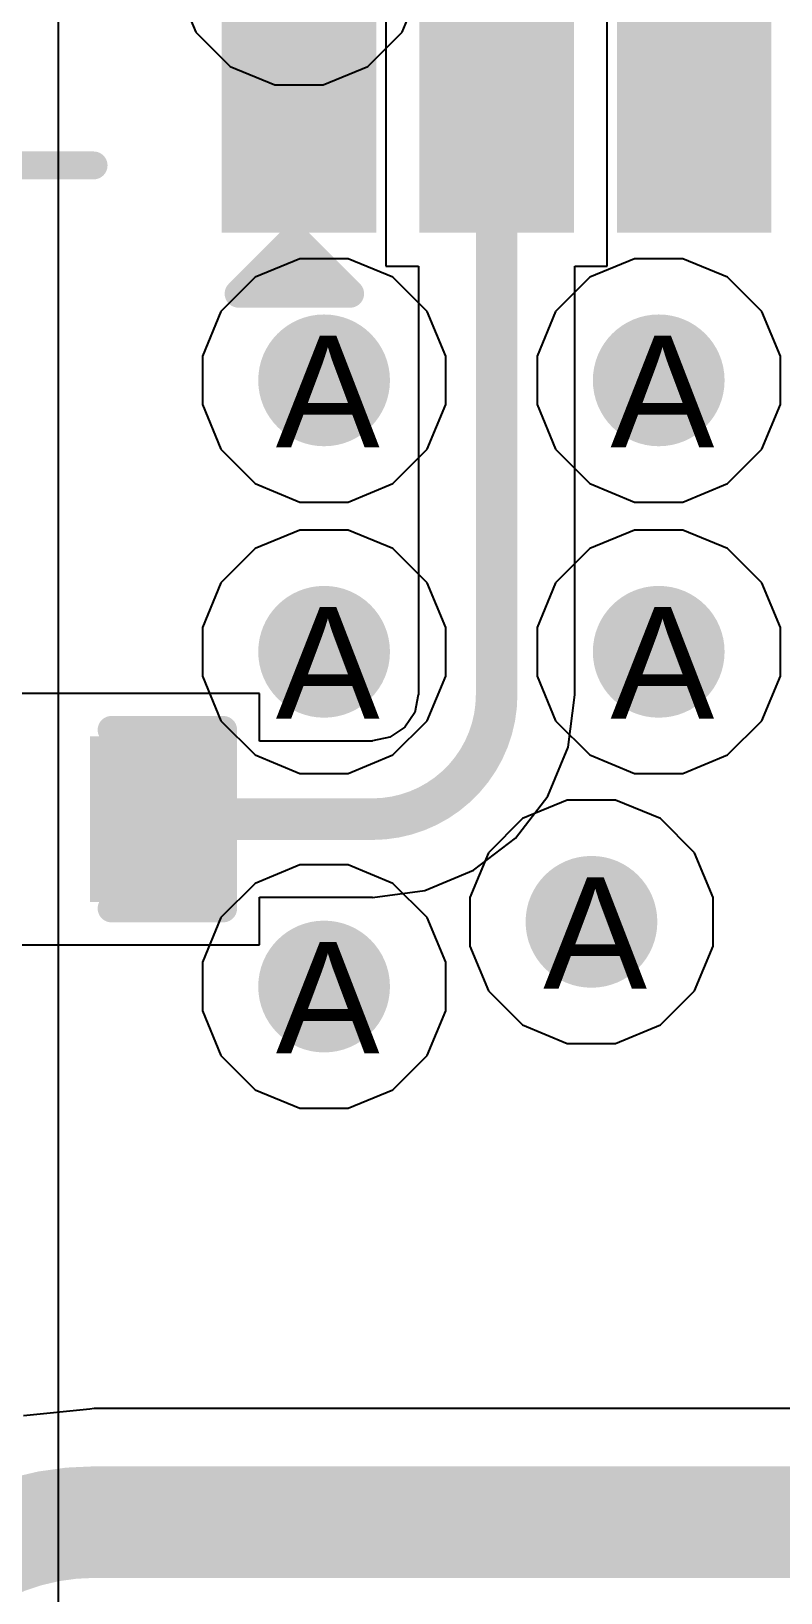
# Model space of a CAD drawing. Header units: inches. Extents: x 0 to 5271, y 0 to 5417.
# Drawn here: x 9.13 to 12.54, y 22.72 to 29.83 of the extents above; entities that cross this region are included whole.
import ezdxf

# ---------------------------------------------------------------- set-up
doc = ezdxf.new("R2010")
doc.units = ezdxf.units.IN
for name, color, linetype in [('Bottom Layer', 5, 'Continuous'), ('Drill Drawing', 1, 'Continuous'), ('L2_GND1', 16, 'Continuous'), ('L3_SIG1', 76, 'Continuous'), ('L4_PWR', 90, 'Continuous'), ('L5_GND2', 156, 'Continuous'), ('L6_SIG2', 130, 'Continuous'), ('L7_GND3', 216, 'Continuous'), ('Top Layer', 1, 'Continuous'), ('Top Overlay', 2, 'Continuous'), ('Top Paste', 8, 'Continuous'), ('Top Solder', 216, 'Continuous'), ('Via Holes', 16, 'Continuous')]:
    doc.layers.add(name, color=color, linetype=linetype)
doc.styles.add('Arial', font='', dxfattribs={"height": 0.2})
doc.styles.get('Arial').set_extended_font_data('Arial')

# ---------------------------------------------------------------- blocks, each defined once
blk = doc.blocks.new('AP6256__420')
at = {"layer": 'Top Layer'}
for points in [[(-5.1249, 4.25), (-6.2499, 4.25), (-6.2499, 4.75), (-5.1249, 4.75)], [(-5.1249, 3.35), (-6.2499, 3.35), (-6.2499, 3.85), (-5.1249, 3.85)], [(-5.1249, 2.45), (-6.2499, 2.45), (-6.2499, 2.95), (-5.1249, 2.95)]]:
    blk.add_hatch(color=1, dxfattribs=at).paths.add_polyline_path(points)
at = {"layer": 'Top Overlay'}
blk.add_hatch(color=2, dxfattribs=at).paths.add_polyline_path([(-6.4263, 4.394), (-6.4263, 4.648), (-6.6803, 4.648), (-6.6803, 4.394)])
at = {"layer": 'Top Paste'}
for points in [[(-5.1249, 4.25), (-6.2499, 4.25), (-6.2499, 4.75), (-5.1249, 4.75)], [(-5.1249, 3.35), (-6.2499, 3.35), (-6.2499, 3.85), (-5.1249, 3.85)], [(-5.1249, 2.45), (-6.2499, 2.45), (-6.2499, 2.95), (-5.1249, 2.95)]]:
    blk.add_hatch(color=8, dxfattribs=at).paths.add_polyline_path(points)
at = {"layer": 'Top Solder'}
for points in [[(-5.0233, 4.1484), (-6.3515, 4.1484), (-6.3515, 4.8516), (-5.0233, 4.8516)], [(-5.0233, 3.2484), (-6.3515, 3.2484), (-6.3515, 3.9516), (-5.0233, 3.9516)], [(-5.0233, 2.3484), (-6.3515, 2.3484), (-6.3515, 3.0516), (-5.0233, 3.0516)]]:
    blk.add_hatch(color=216, dxfattribs=at).paths.add_polyline_path(points)
at = {"layer": 'Top Overlay'}
for points in [[(-6.0452, 6.0452, 0.127, 0.127, 0), (-6.0452, 5.4356, 0.127, 0.127, 0)], [(-6.6294, 4.7752, 0.127, 0.127, 0), (-6.6294, 4.2672, 0.127, 0.127, 0)], [(-6.6294, 4.7752, 0.127, 0.127, 0), (-6.3754, 4.5212, 0.127, 0.127, 0)], [(-6.3754, 4.5212, 0.127, 0.127, 0), (-6.6294, 4.2672, 0.127, 0.127, 0)]]:
    blk.add_lwpolyline(points, format="xyseb", dxfattribs=at)
for points in [[(-6.0769, 5.4356, 0.0635, 0.0635, 1), (-6.0134, 5.4356, 0.0635, 0.0635, 1)], [(-6.6611, 4.7752, 0.0635, 0.0635, 1), (-6.5976, 4.7752, 0.0635, 0.0635, 1)], [(-6.6611, 4.7752, 0.0635, 0.0635, 1), (-6.5976, 4.7752, 0.0635, 0.0635, 1)], [(-6.4071, 4.5212, 0.0635, 0.0635, 1), (-6.3436, 4.5212, 0.0635, 0.0635, 1)], [(-6.4071, 4.5212, 0.0635, 0.0635, 1), (-6.3436, 4.5212, 0.0635, 0.0635, 1)], [(-6.6611, 4.2672, 0.0635, 0.0635, 1), (-6.5976, 4.2672, 0.0635, 0.0635, 1)], [(-6.6611, 4.2672, 0.0635, 0.0635, 1), (-6.5976, 4.2672, 0.0635, 0.0635, 1)]]:
    blk.add_lwpolyline(points, format="xyseb", close=True, dxfattribs=at)
blk = doc.blocks.new('CAP_0402_630')
at = {"layer": 'Top Layer'}
for points in [[(-0.6985, -0.3175), (-0.6985, 0.3175), (-0.2413, 0.3175), (-0.2413, -0.3175)], [(0.2413, -0.3175), (0.2413, 0.3175), (0.6985, 0.3175), (0.6985, -0.3175)]]:
    blk.add_hatch(color=1, dxfattribs=at).paths.add_polyline_path(points)
at = {"layer": 'Top Paste'}
for points in [[(-0.6985, -0.3175), (-0.6985, 0.3175), (-0.2413, 0.3175), (-0.2413, -0.3175)], [(0.2413, -0.3175), (0.2413, 0.3175), (0.6985, 0.3175), (0.6985, -0.3175)]]:
    blk.add_hatch(color=8, dxfattribs=at).paths.add_polyline_path(points)
at = {"layer": 'Top Solder'}
for points in [[(-0.7585, -0.3775), (-0.7585, 0.3775), (-0.1813, 0.3775), (-0.1813, -0.3775)], [(0.1813, -0.3775), (0.1813, 0.3775), (0.7585, 0.3775), (0.7585, -0.3775)]]:
    blk.add_hatch(color=216, dxfattribs=at).paths.add_polyline_path(points)
at = {"layer": 'Top Overlay'}
for points in [[(-0.7874, 0.4064, 0.127, 0.127, 0), (-0.7874, -0.4064, 0.127, 0.127, 0)], [(-0.2794, 0.4064, 0.127, 0.127, 0), (-0.7874, 0.4064, 0.127, 0.127, 0)], [(0.7874, 0.4064, 0.127, 0.127, 0), (0.2794, 0.4064, 0.127, 0.127, 0)], [(0.7874, 0.4064, 0.127, 0.127, 0), (0.7874, -0.4064, 0.127, 0.127, 0)], [(-0.2794, -0.4064, 0.127, 0.127, 0), (-0.7874, -0.4064, 0.127, 0.127, 0)], [(0.7874, -0.4064, 0.127, 0.127, 0), (0.2794, -0.4064, 0.127, 0.127, 0)]]:
    blk.add_lwpolyline(points, format="xyseb", dxfattribs=at)
for points in [[(-0.8192, 0.4064, 0.0635, 0.0635, 1), (-0.7557, 0.4064, 0.0635, 0.0635, 1)], [(-0.8192, 0.4064, 0.0635, 0.0635, 1), (-0.7557, 0.4064, 0.0635, 0.0635, 1)], [(-0.3112, 0.4064, 0.0635, 0.0635, 1), (-0.2477, 0.4064, 0.0635, 0.0635, 1)], [(0.2476, 0.4064, 0.0635, 0.0635, 1), (0.3111, 0.4064, 0.0635, 0.0635, 1)], [(0.7556, 0.4064, 0.0635, 0.0635, 1), (0.8191, 0.4064, 0.0635, 0.0635, 1)], [(0.7556, 0.4064, 0.0635, 0.0635, 1), (0.8191, 0.4064, 0.0635, 0.0635, 1)], [(-0.8192, -0.4064, 0.0635, 0.0635, 1), (-0.7557, -0.4064, 0.0635, 0.0635, 1)], [(-0.8192, -0.4064, 0.0635, 0.0635, 1), (-0.7557, -0.4064, 0.0635, 0.0635, 1)], [(-0.3112, -0.4064, 0.0635, 0.0635, 1), (-0.2477, -0.4064, 0.0635, 0.0635, 1)], [(0.2476, -0.4064, 0.0635, 0.0635, 1), (0.3111, -0.4064, 0.0635, 0.0635, 1)], [(0.7556, -0.4064, 0.0635, 0.0635, 1), (0.8191, -0.4064, 0.0635, 0.0635, 1)], [(0.7556, -0.4064, 0.0635, 0.0635, 1), (0.8191, -0.4064, 0.0635, 0.0635, 1)]]:
    blk.add_lwpolyline(points, format="xyseb", close=True, dxfattribs=at)

msp = doc.modelspace()

# ---------------------------------------------------------------- hatches: boundary and pattern name
at = {"layer": 'Bottom Layer'}
h = msp.add_hatch(color=5, dxfattribs=at)
edge = h.paths.add_edge_path()
edge.add_arc((10.4602, 28.236), 0.3, 0, 360)
h = msp.add_hatch(color=5, dxfattribs=at)
edge = h.paths.add_edge_path()
edge.add_arc((11.9842, 28.236), 0.3, 0, 360)
h = msp.add_hatch(color=5, dxfattribs=at)
edge = h.paths.add_edge_path()
edge.add_arc((10.4602, 27.0002), 0.3, 0, 360)
h = msp.add_hatch(color=5, dxfattribs=at)
edge = h.paths.add_edge_path()
edge.add_arc((11.9842, 27.0002), 0.3, 0, 360)
h = msp.add_hatch(color=5, dxfattribs=at)
edge = h.paths.add_edge_path()
edge.add_arc((11.6779, 25.7708), 0.3, 0, 360)
h = msp.add_hatch(color=5, dxfattribs=at)
edge = h.paths.add_edge_path()
edge.add_arc((10.4602, 25.4762), 0.3, 0, 360)
at = {"layer": 'L2_GND1'}
h = msp.add_hatch(color=16, dxfattribs=at)
edge = h.paths.add_edge_path()
edge.add_arc((10.4602, 28.236), 0.3, 0, 360)
h = msp.add_hatch(color=16, dxfattribs=at)
edge = h.paths.add_edge_path()
edge.add_arc((11.9842, 28.236), 0.3, 0, 360)
h = msp.add_hatch(color=16, dxfattribs=at)
edge = h.paths.add_edge_path()
edge.add_arc((10.4602, 27.0002), 0.3, 0, 360)
h = msp.add_hatch(color=16, dxfattribs=at)
edge = h.paths.add_edge_path()
edge.add_arc((11.9842, 27.0002), 0.3, 0, 360)
h = msp.add_hatch(color=16, dxfattribs=at)
edge = h.paths.add_edge_path()
edge.add_arc((11.6779, 25.7708), 0.3, 0, 360)
h = msp.add_hatch(color=16, dxfattribs=at)
edge = h.paths.add_edge_path()
edge.add_arc((10.4602, 25.4762), 0.3, 0, 360)
at = {"layer": 'L3_SIG1'}
h = msp.add_hatch(color=76, dxfattribs=at)
edge = h.paths.add_edge_path()
edge.add_arc((10.4602, 28.236), 0.3, 0, 360)
h = msp.add_hatch(color=76, dxfattribs=at)
edge = h.paths.add_edge_path()
edge.add_arc((11.9842, 28.236), 0.3, 0, 360)
h = msp.add_hatch(color=76, dxfattribs=at)
edge = h.paths.add_edge_path()
edge.add_arc((10.4602, 27.0002), 0.3, 0, 360)
h = msp.add_hatch(color=76, dxfattribs=at)
edge = h.paths.add_edge_path()
edge.add_arc((11.9842, 27.0002), 0.3, 0, 360)
h = msp.add_hatch(color=76, dxfattribs=at)
edge = h.paths.add_edge_path()
edge.add_arc((11.6779, 25.7708), 0.3, 0, 360)
h = msp.add_hatch(color=76, dxfattribs=at)
edge = h.paths.add_edge_path()
edge.add_arc((10.4602, 25.4762), 0.3, 0, 360)
at = {"layer": 'L4_PWR'}
h = msp.add_hatch(color=90, dxfattribs=at)
edge = h.paths.add_edge_path()
edge.add_arc((10.4602, 28.236), 0.3, 0, 360)
h = msp.add_hatch(color=90, dxfattribs=at)
edge = h.paths.add_edge_path()
edge.add_arc((11.9842, 28.236), 0.3, 0, 360)
h = msp.add_hatch(color=90, dxfattribs=at)
edge = h.paths.add_edge_path()
edge.add_arc((10.4602, 27.0002), 0.3, 0, 360)
h = msp.add_hatch(color=90, dxfattribs=at)
edge = h.paths.add_edge_path()
edge.add_arc((11.9842, 27.0002), 0.3, 0, 360)
h = msp.add_hatch(color=90, dxfattribs=at)
edge = h.paths.add_edge_path()
edge.add_arc((11.6779, 25.7708), 0.3, 0, 360)
h = msp.add_hatch(color=90, dxfattribs=at)
edge = h.paths.add_edge_path()
edge.add_arc((10.4602, 25.4762), 0.3, 0, 360)
at = {"layer": 'L5_GND2'}
h = msp.add_hatch(color=156, dxfattribs=at)
edge = h.paths.add_edge_path()
edge.add_arc((10.4602, 28.236), 0.3, 0, 360)
h = msp.add_hatch(color=156, dxfattribs=at)
edge = h.paths.add_edge_path()
edge.add_arc((11.9842, 28.236), 0.3, 0, 360)
h = msp.add_hatch(color=156, dxfattribs=at)
edge = h.paths.add_edge_path()
edge.add_arc((10.4602, 27.0002), 0.3, 0, 360)
h = msp.add_hatch(color=156, dxfattribs=at)
edge = h.paths.add_edge_path()
edge.add_arc((11.9842, 27.0002), 0.3, 0, 360)
h = msp.add_hatch(color=156, dxfattribs=at)
edge = h.paths.add_edge_path()
edge.add_arc((11.6779, 25.7708), 0.3, 0, 360)
h = msp.add_hatch(color=156, dxfattribs=at)
edge = h.paths.add_edge_path()
edge.add_arc((10.4602, 25.4762), 0.3, 0, 360)
at = {"layer": 'L6_SIG2'}
h = msp.add_hatch(color=130, dxfattribs=at)
edge = h.paths.add_edge_path()
edge.add_arc((10.4602, 28.236), 0.3, 0, 360)
h = msp.add_hatch(color=130, dxfattribs=at)
edge = h.paths.add_edge_path()
edge.add_arc((11.9842, 28.236), 0.3, 0, 360)
h = msp.add_hatch(color=130, dxfattribs=at)
edge = h.paths.add_edge_path()
edge.add_arc((10.4602, 27.0002), 0.3, 0, 360)
h = msp.add_hatch(color=130, dxfattribs=at)
edge = h.paths.add_edge_path()
edge.add_arc((11.9842, 27.0002), 0.3, 0, 360)
h = msp.add_hatch(color=130, dxfattribs=at)
edge = h.paths.add_edge_path()
edge.add_arc((11.6779, 25.7708), 0.3, 0, 360)
h = msp.add_hatch(color=130, dxfattribs=at)
edge = h.paths.add_edge_path()
edge.add_arc((10.4602, 25.4762), 0.3, 0, 360)
at = {"layer": 'L7_GND3'}
h = msp.add_hatch(color=216, dxfattribs=at)
edge = h.paths.add_edge_path()
edge.add_arc((10.4602, 28.236), 0.3, 0, 360)
h = msp.add_hatch(color=216, dxfattribs=at)
edge = h.paths.add_edge_path()
edge.add_arc((11.9842, 28.236), 0.3, 0, 360)
h = msp.add_hatch(color=216, dxfattribs=at)
edge = h.paths.add_edge_path()
edge.add_arc((10.4602, 27.0002), 0.3, 0, 360)
h = msp.add_hatch(color=216, dxfattribs=at)
edge = h.paths.add_edge_path()
edge.add_arc((11.9842, 27.0002), 0.3, 0, 360)
h = msp.add_hatch(color=216, dxfattribs=at)
edge = h.paths.add_edge_path()
edge.add_arc((11.6779, 25.7708), 0.3, 0, 360)
h = msp.add_hatch(color=216, dxfattribs=at)
edge = h.paths.add_edge_path()
edge.add_arc((10.4602, 25.4762), 0.3, 0, 360)
at = {"layer": 'Top Layer'}
h = msp.add_hatch(color=1, dxfattribs=at)
edge = h.paths.add_edge_path()
edge.add_arc((10.4602, 28.236), 0.3, 0, 360)
h = msp.add_hatch(color=1, dxfattribs=at)
edge = h.paths.add_edge_path()
edge.add_arc((11.9842, 28.236), 0.3, 0, 360)
h = msp.add_hatch(color=1, dxfattribs=at)
edge = h.paths.add_edge_path()
edge.add_arc((10.4602, 27.0002), 0.3, 0, 360)
h = msp.add_hatch(color=1, dxfattribs=at)
edge = h.paths.add_edge_path()
edge.add_arc((11.9842, 27.0002), 0.3, 0, 360)
h = msp.add_hatch(color=1, dxfattribs=at)
edge = h.paths.add_edge_path()
edge.add_arc((11.6779, 25.7708), 0.3, 0, 360)
h = msp.add_hatch(color=1, dxfattribs=at)
edge = h.paths.add_edge_path()
edge.add_arc((10.4602, 25.4762), 0.3, 0, 360)
at = {"layer": 'Via Holes'}
h = msp.add_hatch(color=7, dxfattribs=at)
edge = h.paths.add_edge_path()
edge.add_arc((10.4602, 28.236), 0.15, 0, 360)
h = msp.add_hatch(color=7, dxfattribs=at)
edge = h.paths.add_edge_path()
edge.add_arc((11.9842, 28.236), 0.15, 0, 360)
h = msp.add_hatch(color=7, dxfattribs=at)
edge = h.paths.add_edge_path()
edge.add_arc((10.4602, 27.0002), 0.15, 0, 360)
h = msp.add_hatch(color=7, dxfattribs=at)
edge = h.paths.add_edge_path()
edge.add_arc((11.9842, 27.0002), 0.15, 0, 360)
h = msp.add_hatch(color=7, dxfattribs=at)
edge = h.paths.add_edge_path()
edge.add_arc((11.6779, 25.7708), 0.15, 0, 360)
h = msp.add_hatch(color=7, dxfattribs=at)
edge = h.paths.add_edge_path()
edge.add_arc((10.4602, 25.4762), 0.15, 0, 360)

# ---------------------------------------------------------------- linework, layer by layer
at = {"layer": 'L2_GND1'}
msp.add_line((9.2506, 20.8933), (9.2506, 30.2671), dxfattribs=at)
at = {"layer": 'L4_PWR'}
for p, q in [((9.792, 30.0246), (9.8764, 29.8209)), ((10.8157, 29.8209), (10.9, 30.0246)), ((9.8764, 29.8209), (10.0322, 29.6651)), ((10.6598, 29.6651), (10.8157, 29.8209)), ((10.0322, 29.6651), (10.2358, 29.5808)), ((10.4562, 29.5808), (10.6598, 29.6651)), ((10.2358, 29.5808), (10.4562, 29.5808)), ((10.35, 28.79), (10.1464, 28.7057)), ((10.5704, 28.79), (10.35, 28.79)), ((10.774, 28.7057), (10.5704, 28.79)), ((11.874, 28.79), (11.6704, 28.7057)), ((12.0944, 28.79), (11.874, 28.79)), ((12.298, 28.7057), (12.0944, 28.79)), ((10.1464, 28.7057), (9.9905, 28.5498)), ((10.9298, 28.5498), (10.774, 28.7057)), ((11.6704, 28.7057), (11.5145, 28.5498)), ((12.4538, 28.5498), (12.298, 28.7057)), ((9.9905, 28.5498), (9.9062, 28.3462)), ((11.0142, 28.3462), (10.9298, 28.5498)), ((11.5145, 28.5498), (11.4302, 28.3462)), ((12.5382, 28.3462), (12.4538, 28.5498)), ((9.9062, 28.3462), (9.9062, 28.1258)), ((11.0142, 28.1258), (11.0142, 28.3462)), ((11.4302, 28.3462), (11.4302, 28.1258)), ((12.5382, 28.1258), (12.5382, 28.3462)), ((9.9062, 28.1258), (9.9905, 27.9222)), ((10.9298, 27.9222), (11.0142, 28.1258)), ((11.4302, 28.1258), (11.5145, 27.9222)), ((12.4538, 27.9222), (12.5382, 28.1258)), ((9.9905, 27.9222), (10.1464, 27.7663)), ((10.774, 27.7663), (10.9298, 27.9222)), ((11.5145, 27.9222), (11.6704, 27.7663)), ((12.298, 27.7663), (12.4538, 27.9222)), ((10.1464, 27.7663), (10.35, 27.682)), ((10.5704, 27.682), (10.774, 27.7663)), ((11.6704, 27.7663), (11.874, 27.682)), ((12.0944, 27.682), (12.298, 27.7663)), ((10.35, 27.682), (10.5704, 27.682)), ((11.874, 27.682), (12.0944, 27.682)), ((10.35, 27.5542), (10.1464, 27.4699)), ((10.5704, 27.5542), (10.35, 27.5542)), ((10.774, 27.4699), (10.5704, 27.5542)), ((11.874, 27.5542), (11.6704, 27.4699)), ((12.0944, 27.5542), (11.874, 27.5542)), ((12.298, 27.4699), (12.0944, 27.5542)), ((10.1464, 27.4699), (9.9905, 27.314)), ((10.9298, 27.314), (10.774, 27.4699)), ((11.6704, 27.4699), (11.5145, 27.314)), ((12.4538, 27.314), (12.298, 27.4699)), ((9.9905, 27.314), (9.9062, 27.1104)), ((11.0142, 27.1104), (10.9298, 27.314)), ((11.5145, 27.314), (11.4302, 27.1104)), ((12.5382, 27.1104), (12.4538, 27.314)), ((9.9062, 27.1104), (9.9062, 26.89)), ((11.0142, 26.89), (11.0142, 27.1104)), ((11.4302, 27.1104), (11.4302, 26.89)), ((12.5382, 26.89), (12.5382, 27.1104)), ((9.9062, 26.89), (9.9905, 26.6864)), ((10.9298, 26.6864), (11.0142, 26.89)), ((11.4302, 26.89), (11.5145, 26.6864)), ((12.4538, 26.6864), (12.5382, 26.89)), ((9.9905, 26.6864), (10.1464, 26.5305)), ((10.774, 26.5305), (10.9298, 26.6864)), ((11.5145, 26.6864), (11.6704, 26.5305)), ((12.298, 26.5305), (12.4538, 26.6864)), ((10.1464, 26.5305), (10.35, 26.4462)), ((10.5704, 26.4462), (10.774, 26.5305)), ((11.6704, 26.5305), (11.874, 26.4462)), ((12.0944, 26.4462), (12.298, 26.5305)), ((10.35, 26.4462), (10.5704, 26.4462)), ((11.874, 26.4462), (12.0944, 26.4462)), ((11.5677, 26.3248), (11.3641, 26.2405)), ((11.7881, 26.3248), (11.5677, 26.3248)), ((11.9917, 26.2405), (11.7881, 26.3248)), ((11.3641, 26.2405), (11.2082, 26.0847)), ((12.1475, 26.0847), (11.9917, 26.2405)), ((10.35, 26.0302), (10.1464, 25.9459)), ((10.5704, 26.0302), (10.35, 26.0302)), ((10.774, 25.9459), (10.5704, 26.0302)), ((11.2082, 26.0847), (11.1239, 25.881)), ((12.2319, 25.881), (12.1475, 26.0847)), ((10.1464, 25.9459), (9.9905, 25.79)), ((10.9298, 25.79), (10.774, 25.9459)), ((11.1239, 25.881), (11.1239, 25.6606)), ((12.2319, 25.6606), (12.2319, 25.881)), ((9.9905, 25.79), (9.9062, 25.5864)), ((11.0142, 25.5864), (10.9298, 25.79)), ((11.1239, 25.6606), (11.2082, 25.457)), ((12.1475, 25.457), (12.2319, 25.6606)), ((9.9062, 25.5864), (9.9062, 25.366)), ((11.0142, 25.366), (11.0142, 25.5864)), ((11.2082, 25.457), (11.3641, 25.3012)), ((11.9917, 25.3012), (12.1475, 25.457)), ((9.9062, 25.366), (9.9905, 25.1624)), ((10.9298, 25.1624), (11.0142, 25.366)), ((11.3641, 25.3012), (11.5677, 25.2168)), ((11.7881, 25.2168), (11.9917, 25.3012)), ((11.5677, 25.2168), (11.7881, 25.2168)), ((9.9905, 25.1624), (10.1464, 25.0065)), ((10.774, 25.0065), (10.9298, 25.1624)), ((10.1464, 25.0065), (10.35, 24.9222)), ((10.5704, 24.9222), (10.774, 25.0065)), ((10.35, 24.9222), (10.5704, 24.9222))]:
    msp.add_line(p, q, dxfattribs=at)
at = {"layer": 'L6_SIG2'}
for p, q in [((9.393, 23.5518), (9.0915, 23.5221)), ((9.4131, 23.5558), (9.393, 23.5518)), ((14.2494, 23.5558), (9.4131, 23.5558))]:
    msp.add_line(p, q, dxfattribs=at)
for points in [[(8.2804, 21.9051, 0.508, 0.508, -0.414214), (9.4131, 23.0378, 0.508, 0.508, 0)], [(9.4131, 23.0378, 0.508, 0.508, 0), (14.2494, 23.0378, 0.508, 0.508, 0)]]:
    msp.add_lwpolyline(points, format="xyseb", dxfattribs=at)
msp.add_lwpolyline([(9.2861, 23.0378, 0.254, 0.254, 1), (9.5401, 23.0378, 0.254, 0.254, 1)], format="xyseb", close=True, dxfattribs=at)
msp.add_lwpolyline([(9.2861, 23.0378, 0.254, 0.254, 1), (9.5401, 23.0378, 0.254, 0.254, 1)], format="xyseb", close=True, dxfattribs=at)
at = {"layer": 'Top Layer'}
for p, q in [((10.742, 30.3888), (10.742, 28.7558)), ((11.75, 28.7558), (11.75, 30.3888)), ((10.742, 28.7558), (10.8905, 28.7558)), ((10.8905, 28.7558), (10.8905, 26.8043)), ((11.6015, 26.8043), (11.6015, 28.7558)), ((11.6015, 28.7558), (11.75, 28.7558)), ((10.1655, 26.8097), (8.2605, 26.8097)), ((10.1655, 26.5937), (10.1655, 26.8097)), ((10.8887, 26.8043), (10.8728, 26.7244)), ((10.8905, 26.8043), (10.8887, 26.8043)), ((11.5711, 26.5655), (11.6025, 26.8043)), ((11.6025, 26.8043), (11.6015, 26.8043)), ((10.8728, 26.7244), (10.8275, 26.6567)), ((10.6799, 26.5937), (10.1655, 26.5937)), ((10.7598, 26.6114), (10.6799, 26.5955)), ((10.6799, 26.5955), (10.6799, 26.5937)), ((10.8275, 26.6567), (10.7598, 26.6114)), ((11.4789, 26.343), (11.5711, 26.5655)), ((11.3323, 26.1519), (11.4789, 26.343)), ((11.1412, 26.0053), (11.3323, 26.1519)), ((10.9187, 25.9131), (11.1412, 26.0053)), ((10.1655, 25.6667), (10.1655, 25.8828)), ((10.1655, 25.8828), (10.6799, 25.8828)), ((10.6799, 25.8817), (10.9187, 25.9131)), ((10.6799, 25.8828), (10.6799, 25.8817)), ((8.2605, 25.6667), (10.1655, 25.6667))]:
    msp.add_line(p, q, dxfattribs=at)
for points in [[(12.146, 29.5723, 0.4572, 0.4572, 0), (12.146, 30.9809, 0.4572, 0.4572, 0)], [(10.346, 29.5723, 0.4572, 0.4572, 0), (10.346, 30.1348, 0.4572, 0.4572, 0)], [(11.246, 26.8043, 0.1893, 0.1893, 0), (11.246, 29.5723, 0.1893, 0.1893, 0)], [(11.246, 26.8043, 0.1893, 0.1893, -0.414214), (10.6799, 26.2382, 0.1893, 0.1893, 0)], [(9.6688, 26.2382, 0.1893, 0.1893, 0), (10.6799, 26.2382, 0.1893, 0.1893, 0)]]:
    msp.add_lwpolyline(points, format="xyseb", dxfattribs=at)
for points in [[(10.2317, 29.5723, 0.2286, 0.2286, 1), (10.4603, 29.5723, 0.2286, 0.2286, 1)], [(12.0317, 29.5723, 0.2286, 0.2286, 1), (12.2603, 29.5723, 0.2286, 0.2286, 1)], [(11.1987, 29.5723, 0.0946, 0.0946, 1), (11.2933, 29.5723, 0.0946, 0.0946, 1)], [(11.1987, 26.8043, 0.0946, 0.0946, 1), (11.2933, 26.8043, 0.0946, 0.0946, 1)], [(11.1987, 26.8043, 0.0946, 0.0946, 1), (11.2933, 26.8043, 0.0946, 0.0946, 1)], [(9.6215, 26.2382, 0.0946, 0.0946, 1), (9.7161, 26.2382, 0.0946, 0.0946, 1)], [(10.6326, 26.2382, 0.0946, 0.0946, 1), (10.7272, 26.2382, 0.0946, 0.0946, 1)], [(10.6326, 26.2382, 0.0946, 0.0946, 1), (10.7272, 26.2382, 0.0946, 0.0946, 1)]]:
    msp.add_lwpolyline(points, format="xyseb", close=True, dxfattribs=at)

# ---------------------------------------------------------------- block references
for name, p, rotation in [('AP6256__420', (14.846, 35.2597), 90), ('CAP_0402_630', (9.213, 26.2382), 180)]:
    msp.add_blockref(name, p, dxfattribs=dict(rotation=rotation))

# ---------------------------------------------------------------- texts
at = {"layer": 'Drill Drawing', "style": 'Arial'}
for p in [(10.2401, 27.9313), (11.7641, 27.9313), (10.2401, 26.6955), (11.7641, 26.6955), (11.4578, 25.4661), (10.2401, 25.1715)]:
    msp.add_text('A', height=0.508, dxfattribs=at).set_placement(p)

doc.saveas('drawing.dxf')
